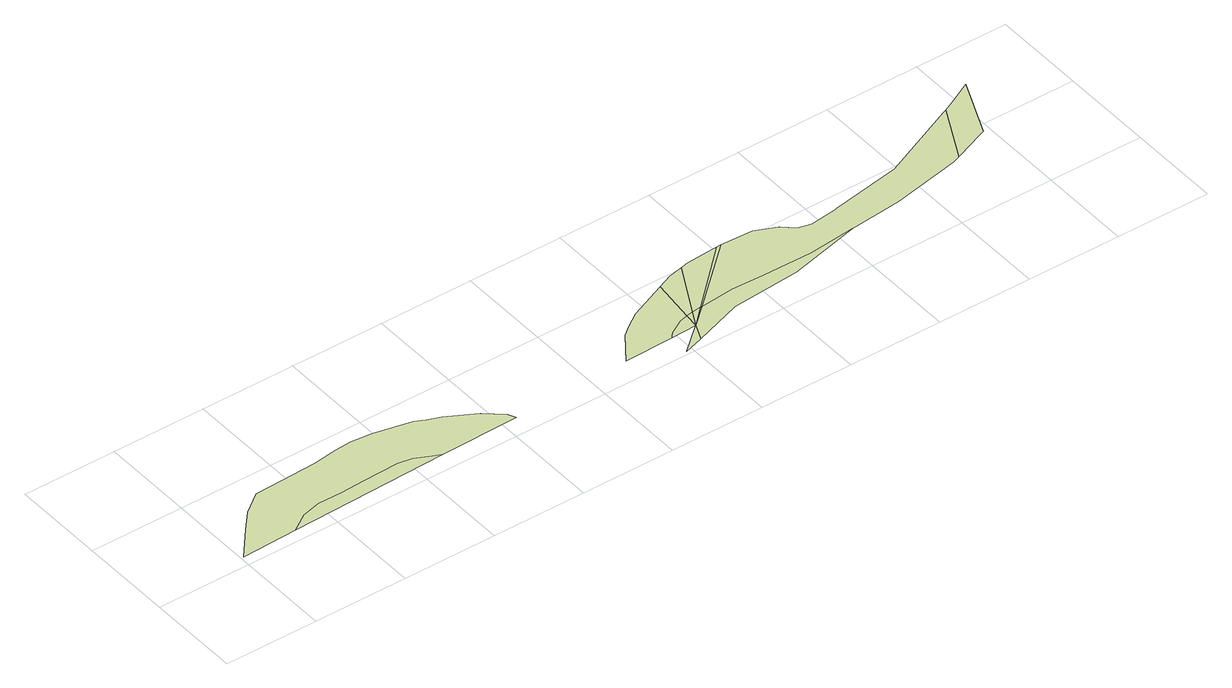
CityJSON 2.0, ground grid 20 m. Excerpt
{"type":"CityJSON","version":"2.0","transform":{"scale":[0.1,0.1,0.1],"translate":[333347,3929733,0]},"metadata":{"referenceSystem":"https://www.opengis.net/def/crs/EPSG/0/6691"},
"CityObjects":{
"landuse1":{"type":"LandUse","attributes":{"class":"203","LandUseDetailAttribute.orgLandUse":"10400","LandUseDetailAttribute.prefecture":"14","LandUseDetailAttribute.city":"14150","LandUseDetailAttribute.note":"都道府県","LandUseDetailAttribute.surveyYear":2015},"geometry":[{"type":"MultiSurface","lod":"1","boundaries":[[[0,1,2,3,4,5,6,7,8,9]]]}]},
"landuse2":{"type":"LandUse","attributes":{"class":"204","LandUseDetailAttribute.orgLandUse":"10500","LandUseDetailAttribute.prefecture":"14","LandUseDetailAttribute.city":"14150","LandUseDetailAttribute.note":"都道府県","LandUseDetailAttribute.surveyYear":2015},"geometry":[{"type":"MultiSurface","lod":"1","boundaries":[[[10,11,12,13,14,15,16,17,18,19,20,21,22,23,8,7,6,5,4,3,2,1,0,9,24]]]}]},
"landuse3":{"type":"LandUse","attributes":{"class":"204","LandUseDetailAttribute.orgLandUse":"10500","LandUseDetailAttribute.prefecture":"14","LandUseDetailAttribute.city":"14150","LandUseDetailAttribute.note":"都道府県","LandUseDetailAttribute.surveyYear":2015},"geometry":[{"type":"MultiSurface","lod":"1","boundaries":[[[25,26,27,28,29,30,31,32,33,34]]]}]},
"landuse4":{"type":"LandUse","attributes":{"class":"203","LandUseDetailAttribute.orgLandUse":"10400","LandUseDetailAttribute.prefecture":"14","LandUseDetailAttribute.city":"14150","LandUseDetailAttribute.note":"都道府県","LandUseDetailAttribute.surveyYear":2015},"geometry":[{"type":"MultiSurface","lod":"1","boundaries":[[[35,36,37]]]}]},
"landuse5":{"type":"LandUse","attributes":{"class":"203","LandUseDetailAttribute.orgLandUse":"10400","LandUseDetailAttribute.prefecture":"14","LandUseDetailAttribute.city":"14150","LandUseDetailAttribute.note":"都道府県","LandUseDetailAttribute.surveyYear":2015},"geometry":[{"type":"MultiSurface","lod":"1","boundaries":[[[34,33,32,31,30,35]]]}]},
"landuse6":{"type":"LandUse","attributes":{"class":"203","LandUseDetailAttribute.orgLandUse":"10400","LandUseDetailAttribute.prefecture":"14","LandUseDetailAttribute.city":"14150","LandUseDetailAttribute.note":"都道府県","LandUseDetailAttribute.surveyYear":2015},"geometry":[{"type":"MultiSurface","lod":"1","boundaries":[[[38,34,35]]]}]},
"landuse7":{"type":"LandUse","attributes":{"class":"203","LandUseDetailAttribute.orgLandUse":"10400","LandUseDetailAttribute.prefecture":"14","LandUseDetailAttribute.city":"14150","LandUseDetailAttribute.note":"都道府県","LandUseDetailAttribute.surveyYear":2015},"geometry":[{"type":"MultiSurface","lod":"1","boundaries":[[[39,40,38,35]]]}]},
"landuse8":{"type":"LandUse","attributes":{"class":"203","LandUseDetailAttribute.orgLandUse":"10400","LandUseDetailAttribute.prefecture":"14","LandUseDetailAttribute.city":"14150","LandUseDetailAttribute.note":"都道府県","LandUseDetailAttribute.surveyYear":2015},"geometry":[{"type":"MultiSurface","lod":"1","boundaries":[[[41,39,35]]]}]},
"landuse9":{"type":"LandUse","attributes":{"class":"204","LandUseDetailAttribute.orgLandUse":"10500","LandUseDetailAttribute.prefecture":"14","LandUseDetailAttribute.city":"14150","LandUseDetailAttribute.note":"都道府県","LandUseDetailAttribute.surveyYear":2015},"geometry":[{"type":"MultiSurface","lod":"1","boundaries":[[[42,43,25,34,38]]]}]},
"landuse10":{"type":"LandUse","attributes":{"class":"204","LandUseDetailAttribute.orgLandUse":"10500","LandUseDetailAttribute.prefecture":"14","LandUseDetailAttribute.city":"14150","LandUseDetailAttribute.note":"都道府県","LandUseDetailAttribute.surveyYear":2015},"geometry":[{"type":"MultiSurface","lod":"1","boundaries":[[[44,45,42,38,40,39,46]]]}]},
"landuse11":{"type":"LandUse","attributes":{"class":"204","LandUseDetailAttribute.orgLandUse":"10500","LandUseDetailAttribute.prefecture":"14","LandUseDetailAttribute.city":"14150","LandUseDetailAttribute.note":"都道府県","LandUseDetailAttribute.surveyYear":2015},"geometry":[{"type":"MultiSurface","lod":"1","boundaries":[[[46,39,41,47]]]}]},
"landuse12":{"type":"LandUse","attributes":{"class":"203","LandUseDetailAttribute.orgLandUse":"10400","LandUseDetailAttribute.prefecture":"14","LandUseDetailAttribute.city":"14150","LandUseDetailAttribute.note":"都道府県","LandUseDetailAttribute.surveyYear":2015},"geometry":[{"type":"MultiSurface","lod":"1","boundaries":[[[48,49,50,51,52,53,54,41,35,37]]]}]},
"landuse13":{"type":"LandUse","attributes":{"class":"204","LandUseDetailAttribute.orgLandUse":"10500","LandUseDetailAttribute.prefecture":"14","LandUseDetailAttribute.city":"14150","LandUseDetailAttribute.note":"都道府県","LandUseDetailAttribute.surveyYear":2015},"geometry":[{"type":"MultiSurface","lod":"1","boundaries":[[[55,56,57,58,59,60,61,62,63,47,41,54,53,52,51,50,64,65,66]]]}]},
"landuse14":{"type":"LandUse","attributes":{"class":"204","LandUseDetailAttribute.orgLandUse":"10500","LandUseDetailAttribute.prefecture":"14","LandUseDetailAttribute.city":"14150","LandUseDetailAttribute.note":"都道府県","LandUseDetailAttribute.surveyYear":2015},"geometry":[{"type":"MultiSurface","lod":"1","boundaries":[[[67,68,55,66,69,70,71]]]}]}
},
"vertices":[
[443,49,0],[416,62,0],[392,66,0],[386,67,0],[307,64,0],[257,61,0],[204,62,0],[164,52,0],[126,27,0],[465,38,0],
[625,59,0],[589,90,0],[528,123,0],[501,134,0],[479,144,0],[401,162,0],[355,166,0],[321,164,0],[267,157,0],[165,152,0],[131,151,0],[88,118,0],[55,81,0],[7,23,0],[633,43,0],
[1060,181,0],[980,147,0],[950,127,0],[928,110,0],[886,51,0],[990,54,0],[993,57,0],[1000,65,0],[1031,83,0],[1049,87,0],
[1046,56,0],[989,7,0],[1030,21,0],
[1063,89,0],
[1083,92,0],[1071,91,0],
[1086,92,0],
[1123,202,0],[1094,195,0],
[1201,210,0],[1141,206,0],[1208,210,0],
[1218,210,0],
[1134,56,0],[1281,67,0],[1435,105,0],[1396,101,0],[1334,95,0],[1229,96,0],[1161,99,0],
[1769,271,0],[1762,268,0],[1596,194,0],[1446,167,0],[1439,165,0],[1385,159,0],[1357,165,0],[1333,188,0],[1288,207,0],[1546,116,0],[1692,146,0],[1708,152,0],
[1841,307,0],[1791,281,0],[1746,167,0],[1769,176,0],[1786,183,0]
]}
